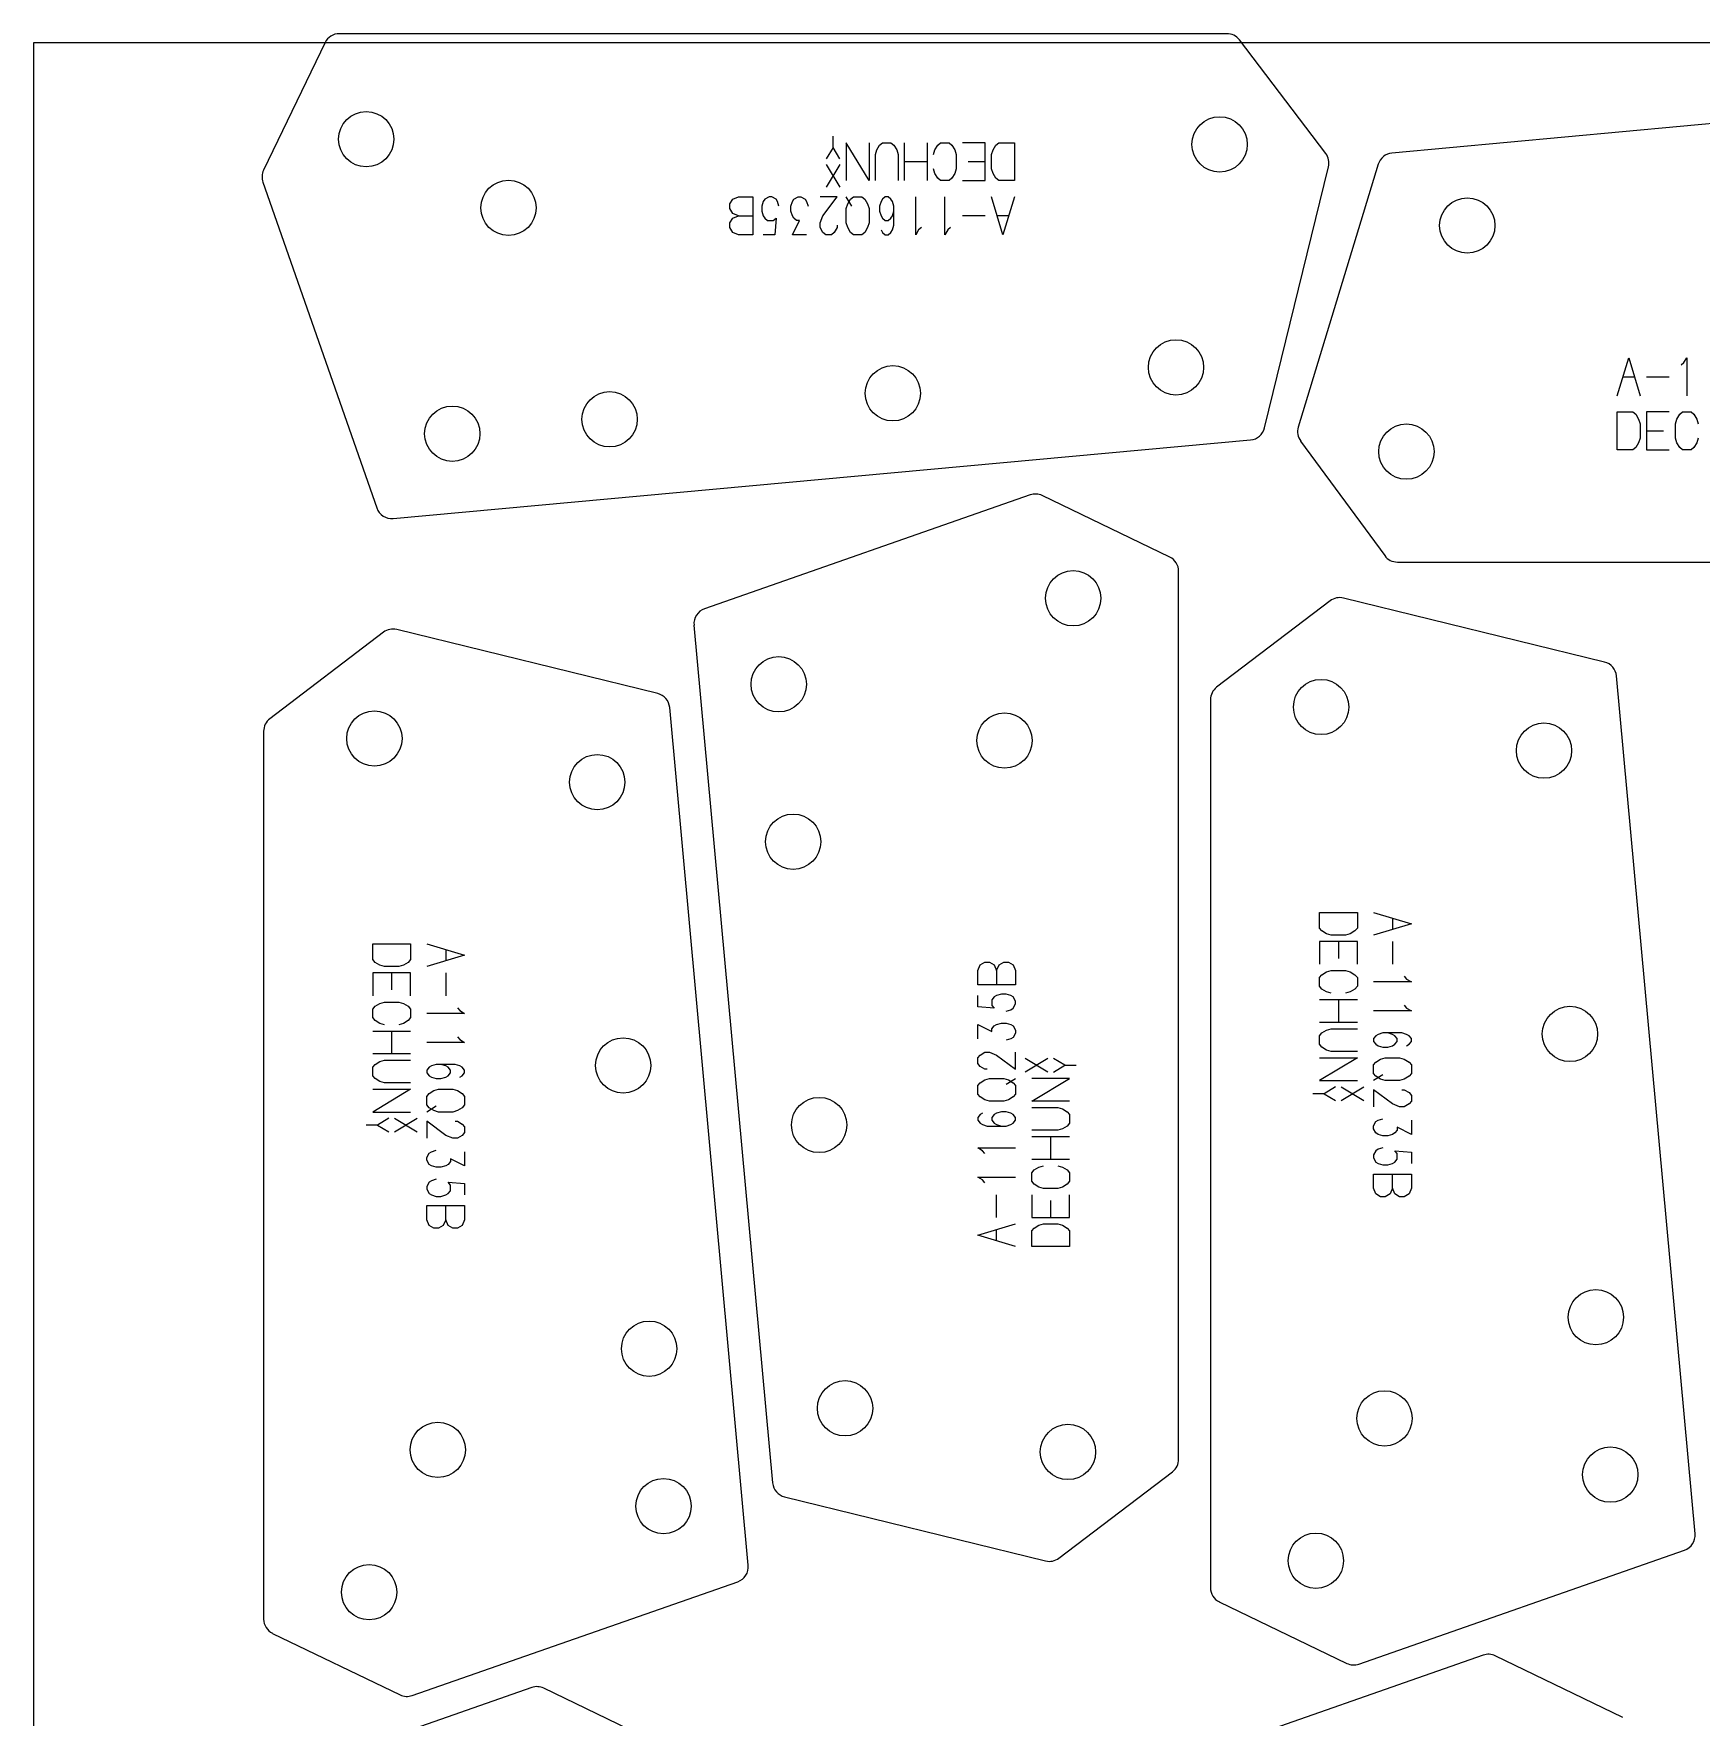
# Model space of a CAD drawing. Header units: millimetres. Extents: x 0 to 2500, y 0 to 1253.
# Drawn here: x 0 to 528, y 720 to 1253 of the extents above; entities that cross this region are included whole.
import ezdxf

# ---------------------------------------------------------------- set-up
doc = ezdxf.new("R2010")
doc.units = ezdxf.units.MM
doc.layers.add('PARTS', color=4, linetype='CONTINUOUS')
doc.layers.add('PLATE', color=2, linetype='CONTINUOUS')

msp = doc.modelspace()

# ---------------------------------------------------------------- linework, layer by layer
at = {"layer": 'PARTS'}
for p, q in [((377.6, 1252.93), (96.73, 1252.93)), ((92.23, 1250.1), (72.77, 1209.77)), ((408.92, 1215.05), (381.58, 1250.96)), ((701.24, 1240.17), (429.86, 1215.14)), ((253.01, 1216.93), (253.01, 1220.53)), ((253.01, 1216.93), (250.85, 1213.33)), ((255.17, 1213.33), (253.01, 1216.93)), ((264.37, 1206.43), (257.17, 1218.43)), ((257.17, 1218.43), (257.17, 1206.43)), ((264.37, 1218.43), (264.37, 1206.43)), ((266.37, 1214.68), (266.82, 1216.18)), ((266.37, 1206.43), (266.37, 1214.68)), ((266.82, 1216.18), (267.72, 1217.68)), ((267.72, 1217.68), (268.62, 1218.43)), ((268.62, 1218.43), (271.32, 1218.43)), ((271.32, 1218.43), (272.22, 1217.68)), ((272.22, 1217.68), (273.12, 1216.18)), ((273.12, 1216.18), (273.57, 1214.68)), ((273.57, 1214.68), (273.57, 1206.43)), ((275.57, 1206.43), (275.57, 1218.43)), ((282.77, 1218.43), (282.77, 1206.43)), ((284.77, 1214.68), (285.22, 1216.18)), ((285.22, 1216.18), (286.12, 1217.68)), ((286.12, 1217.68), (287.02, 1218.43)), ((287.02, 1218.43), (289.72, 1218.43)), ((289.72, 1218.43), (290.62, 1217.68)), ((290.62, 1217.68), (291.52, 1216.18)), ((291.52, 1216.18), (291.97, 1214.68)), ((291.97, 1214.68), (291.97, 1210.18)), ((301.17, 1218.43), (293.97, 1218.43)), ((301.17, 1206.43), (301.17, 1218.43)), ((303.17, 1214.68), (303.62, 1216.18)), ((303.17, 1210.18), (303.17, 1214.68)), ((303.62, 1216.18), (304.52, 1217.68)), ((304.52, 1217.68), (305.42, 1218.43)), ((305.42, 1218.43), (310.37, 1218.43)), ((310.37, 1218.43), (310.37, 1206.43)), ((255.17, 1211.53), (250.85, 1204.33)), ((250.85, 1211.53), (255.17, 1204.33)), ((282.77, 1212.43), (275.57, 1212.43)), ((285.22, 1208.68), (284.77, 1210.18)), ((291.97, 1210.18), (291.52, 1208.68)), ((301.17, 1212.43), (295.77, 1212.43)), ((303.62, 1208.68), (303.17, 1210.18)), ((389.55, 1128.21), (409.8, 1210.83)), ((425.54, 1211.62), (400.22, 1128.47)), ((72.55, 1205.94), (108.58, 1102.89)), ((286.12, 1207.18), (285.22, 1208.68)), ((287.02, 1206.43), (286.12, 1207.18)), ((289.72, 1206.43), (287.02, 1206.43)), ((290.62, 1207.18), (289.72, 1206.43)), ((291.52, 1208.68), (290.62, 1207.18)), ((293.97, 1206.43), (301.17, 1206.43)), ((304.52, 1207.18), (303.62, 1208.68)), ((305.42, 1206.43), (304.52, 1207.18)), ((310.37, 1206.43), (305.42, 1206.43)), ((220.37, 1199.08), (221.27, 1200.58)), ((220.37, 1197.58), (220.37, 1199.08)), ((221.27, 1200.58), (223.07, 1201.33)), ((223.07, 1201.33), (227.57, 1201.33)), ((227.57, 1201.33), (227.57, 1189.33)), ((230.92, 1199.83), (230.47, 1198.33)), ((231.37, 1200.58), (230.92, 1199.83)), ((232.72, 1201.33), (231.37, 1200.58)), ((233.62, 1201.33), (232.72, 1201.33)), ((234.97, 1200.58), (233.62, 1201.33)), ((235.42, 1199.83), (234.97, 1200.58)), ((235.87, 1198.33), (235.42, 1199.83)), ((239.67, 1198.33), (240.12, 1199.83)), ((240.12, 1199.83), (240.57, 1200.58)), ((240.57, 1200.58), (241.92, 1201.33)), ((241.92, 1201.33), (242.82, 1201.33)), ((242.82, 1201.33), (244.17, 1200.58)), ((244.17, 1200.58), (244.62, 1199.83)), ((244.62, 1199.83), (245.07, 1198.33)), ((254.27, 1201.33), (248.87, 1201.33)), ((249.77, 1195.33), (254.27, 1201.33)), ((258.97, 1198.33), (257.17, 1201.33)), ((257.17, 1197.58), (257.62, 1199.08)), ((257.62, 1199.08), (258.52, 1200.58)), ((258.52, 1200.58), (259.42, 1201.33)), ((259.42, 1201.33), (262.12, 1201.33)), ((262.12, 1201.33), (263.02, 1200.58)), ((263.02, 1200.58), (263.92, 1199.08)), ((263.92, 1199.08), (264.37, 1197.58)), ((268.17, 1199.83), (267.72, 1198.33)), ((268.62, 1200.58), (268.17, 1199.83)), ((269.52, 1201.33), (268.62, 1200.58)), ((270.42, 1201.33), (269.52, 1201.33)), ((271.32, 1200.58), (270.42, 1201.33)), ((271.77, 1199.83), (271.32, 1200.58)), ((272.22, 1198.33), (271.77, 1199.83)), ((279.17, 1189.33), (279.17, 1201.33)), ((288.37, 1189.33), (288.37, 1201.33)), ((306.77, 1189.33), (303.17, 1201.33)), ((310.37, 1201.33), (306.77, 1189.33)), ((221.27, 1196.08), (220.37, 1197.58)), ((220.37, 1193.08), (221.27, 1194.58)), ((223.07, 1195.33), (221.27, 1196.08)), ((221.27, 1194.58), (223.07, 1195.33)), ((223.07, 1195.33), (227.57, 1195.33)), ((230.47, 1198.33), (230.47, 1196.83)), ((230.47, 1196.83), (230.92, 1195.33)), ((230.92, 1195.33), (231.37, 1194.58)), ((231.37, 1194.58), (232.27, 1193.83)), ((232.27, 1193.83), (234.07, 1193.83)), ((234.07, 1193.83), (234.97, 1194.58)), ((234.97, 1194.58), (234.52, 1189.33)), ((239.67, 1196.83), (239.67, 1198.33)), ((240.12, 1195.33), (239.67, 1196.83)), ((240.57, 1194.58), (240.12, 1195.33)), ((240.12, 1189.33), (242.37, 1193.83)), ((241.47, 1193.83), (240.57, 1194.58)), ((242.37, 1193.83), (241.47, 1193.83)), ((248.87, 1193.08), (249.77, 1195.33)), ((257.17, 1193.08), (257.17, 1197.58)), ((264.37, 1197.58), (264.37, 1193.08)), ((267.72, 1198.33), (267.72, 1196.83)), ((267.72, 1196.83), (268.17, 1195.33)), ((268.17, 1195.33), (268.62, 1194.58)), ((268.62, 1194.58), (269.52, 1193.83)), ((269.52, 1193.83), (270.42, 1193.83)), ((270.42, 1193.83), (271.32, 1194.58)), ((271.32, 1194.58), (271.77, 1195.33)), ((271.77, 1195.33), (272.22, 1196.83)), ((272.22, 1192.33), (272.22, 1198.33)), ((301.17, 1195.33), (293.97, 1195.33)), ((308.57, 1195.33), (304.97, 1195.33)), ((220.37, 1191.58), (220.37, 1193.08)), ((221.27, 1190.08), (220.37, 1191.58)), ((223.07, 1189.33), (221.27, 1190.08)), ((227.57, 1189.33), (223.07, 1189.33)), ((234.52, 1189.33), (230.92, 1189.33)), ((244.62, 1189.33), (240.12, 1189.33)), ((248.87, 1191.58), (248.87, 1193.08)), ((249.77, 1190.08), (248.87, 1191.58)), ((250.67, 1189.33), (249.77, 1190.08)), ((252.47, 1189.33), (250.67, 1189.33)), ((253.37, 1190.08), (252.47, 1189.33)), ((254.27, 1191.58), (253.37, 1190.08)), ((254.27, 1192.33), (254.27, 1191.58)), ((257.62, 1191.58), (257.17, 1193.08)), ((258.52, 1190.08), (257.62, 1191.58)), ((259.42, 1189.33), (258.52, 1190.08)), ((262.12, 1189.33), (259.42, 1189.33)), ((263.02, 1190.08), (262.12, 1189.33)), ((263.92, 1191.58), (263.02, 1190.08)), ((264.37, 1193.08), (263.92, 1191.58)), ((268.17, 1190.83), (268.62, 1190.08)), ((268.62, 1190.08), (269.52, 1189.33)), ((269.52, 1189.33), (270.42, 1189.33)), ((270.42, 1189.33), (271.32, 1190.08)), ((271.32, 1190.08), (271.77, 1190.83)), ((271.77, 1190.83), (272.22, 1192.33)), ((280.07, 1190.83), (279.17, 1189.33)), ((280.97, 1191.58), (280.07, 1190.83)), ((289.27, 1190.83), (288.37, 1189.33)), ((290.17, 1191.58), (289.27, 1190.83)), ((501.18, 1138.36), (504.78, 1150.36)), ((504.78, 1150.36), (508.38, 1138.36)), ((521.38, 1148.11), (522.28, 1148.86)), ((522.28, 1148.86), (523.18, 1150.36)), ((523.18, 1150.36), (523.18, 1138.36)), ((502.98, 1144.36), (506.58, 1144.36)), ((510.38, 1144.36), (517.58, 1144.36)), ((501.18, 1121.26), (501.18, 1133.26)), ((501.18, 1133.26), (506.13, 1133.26)), ((506.13, 1133.26), (507.03, 1132.51)), ((507.03, 1132.51), (507.93, 1131.01)), ((507.93, 1131.01), (508.38, 1129.51)), ((508.38, 1129.51), (508.38, 1125.01)), ((517.58, 1133.26), (510.38, 1133.26)), ((510.38, 1133.26), (510.38, 1121.26)), ((519.58, 1129.51), (520.03, 1131.01)), ((519.58, 1125.01), (519.58, 1129.51)), ((520.03, 1131.01), (520.93, 1132.51)), ((520.93, 1132.51), (521.83, 1133.26)), ((521.83, 1133.26), (524.53, 1133.26)), ((524.53, 1133.26), (525.43, 1132.51)), ((525.43, 1132.51), (526.33, 1131.01)), ((526.33, 1131.01), (526.78, 1129.51)), ((113.75, 1099.56), (385.15, 1124.42)), ((400.97, 1124.06), (427.57, 1087.8)), ((508.38, 1125.01), (507.93, 1123.51)), ((510.38, 1127.26), (515.78, 1127.26)), ((520.03, 1123.51), (519.58, 1125.01)), ((526.78, 1125.01), (526.33, 1123.51)), ((506.13, 1121.26), (501.18, 1121.26)), ((507.03, 1122.01), (506.13, 1121.26)), ((507.93, 1123.51), (507.03, 1122.01)), ((510.38, 1121.26), (517.58, 1121.26)), ((520.93, 1122.01), (520.03, 1123.51)), ((521.83, 1121.26), (520.93, 1122.01)), ((524.53, 1121.26), (521.83, 1121.26)), ((525.43, 1122.01), (524.53, 1121.26)), ((526.33, 1123.51), (525.43, 1122.01)), ((315.37, 1107.02), (212.31, 1070.99)), ((359.53, 1087.34), (319.19, 1106.8)), ((362.36, 801.96), (362.36, 1082.83)), ((431.6, 1085.76), (712.01, 1085.76)), ((410.29, 1073.5), (374.38, 1046.16)), ((497.13, 1054.12), (414.51, 1074.38)), ((208.98, 1065.82), (233.85, 794.42)), ((110.68, 1063.54), (74.76, 1036.2)), ((197.51, 1044.16), (114.9, 1064.41)), ((525.78, 778.33), (500.92, 1049.72)), ((226.16, 768.37), (201.3, 1039.76)), ((372.41, 1042.18), (372.41, 761.31)), ((72.79, 1032.22), (72.79, 751.35)), ((406.91, 969.99), (406.91, 974.94)), ((406.91, 974.94), (418.91, 974.94)), ((418.91, 974.94), (418.91, 969.99)), ((424.01, 974.94), (436.01, 971.34)), ((407.66, 969.09), (406.91, 969.99)), ((418.91, 969.99), (418.16, 969.09)), ((436.01, 971.34), (424.01, 967.74)), ((430.01, 973.14), (430.01, 969.54)), ((107.29, 960.03), (107.29, 964.98)), ((107.29, 964.98), (119.29, 964.98)), ((119.29, 964.98), (119.29, 960.03)), ((124.39, 964.98), (136.39, 961.38)), ((418.91, 965.74), (406.91, 965.74)), ((406.91, 965.74), (406.91, 958.54)), ((409.16, 968.19), (407.66, 969.09)), ((410.66, 967.74), (409.16, 968.19)), ((415.16, 967.74), (410.66, 967.74)), ((412.91, 965.74), (412.91, 960.34)), ((416.66, 968.19), (415.16, 967.74)), ((418.16, 969.09), (416.66, 968.19)), ((418.91, 958.54), (418.91, 965.74)), ((430.01, 965.74), (430.01, 958.54)), ((108.04, 959.13), (107.29, 960.03)), ((109.54, 958.23), (108.04, 959.13)), ((118.54, 959.13), (117.04, 958.23)), ((119.29, 960.03), (118.54, 959.13)), ((136.39, 961.38), (124.39, 957.78)), ((130.39, 963.18), (130.39, 959.58)), ((299.51, 958.3), (301.01, 959.2)), ((301.01, 959.2), (302.51, 959.2)), ((302.51, 959.2), (304.01, 958.3)), ((305.51, 958.3), (307.01, 959.2)), ((307.01, 959.2), (308.51, 959.2)), ((308.51, 959.2), (310.01, 958.3)), ((119.29, 955.78), (107.29, 955.78)), ((107.29, 955.78), (107.29, 948.58)), ((111.04, 957.78), (109.54, 958.23)), ((115.54, 957.78), (111.04, 957.78)), ((113.29, 955.78), (113.29, 950.38)), ((117.04, 958.23), (115.54, 957.78)), ((119.29, 948.58), (119.29, 955.78)), ((130.39, 955.78), (130.39, 948.58)), ((298.76, 956.5), (299.51, 958.3)), ((298.76, 952), (298.76, 956.5)), ((304.01, 958.3), (304.76, 956.5)), ((304.76, 956.5), (305.51, 958.3)), ((304.76, 956.5), (304.76, 952)), ((310.01, 958.3), (310.76, 956.5)), ((310.76, 956.5), (310.76, 952)), ((406.91, 954.29), (407.66, 955.19)), ((406.91, 951.59), (406.91, 954.29)), ((407.66, 955.19), (409.16, 956.09)), ((409.16, 956.09), (410.66, 956.54)), ((410.66, 956.54), (415.16, 956.54)), ((415.16, 956.54), (416.66, 956.09)), ((416.66, 956.09), (418.16, 955.19)), ((418.16, 955.19), (418.91, 954.29)), ((418.91, 954.29), (418.91, 951.59)), ((433.76, 954.74), (434.51, 953.84)), ((434.51, 953.84), (436.01, 952.94)), ((310.76, 952), (298.76, 952)), ((298.76, 945.05), (298.76, 948.65)), ((304.01, 948.2), (303.26, 947.3)), ((304.76, 948.65), (304.01, 948.2)), ((306.26, 949.1), (304.76, 948.65)), ((307.76, 949.1), (306.26, 949.1)), ((309.26, 948.65), (307.76, 949.1)), ((310.01, 948.2), (309.26, 948.65)), ((310.76, 946.85), (310.01, 948.2)), ((407.66, 950.69), (406.91, 951.59)), ((409.16, 949.79), (407.66, 950.69)), ((410.66, 949.34), (409.16, 949.79)), ((416.66, 949.79), (415.16, 949.34)), ((418.16, 950.69), (416.66, 949.79)), ((418.91, 951.59), (418.16, 950.69)), ((436.01, 952.94), (424.01, 952.94)), ((107.29, 944.33), (108.04, 945.23)), ((107.29, 941.63), (107.29, 944.33)), ((108.04, 945.23), (109.54, 946.13)), ((109.54, 946.13), (111.04, 946.58)), ((111.04, 946.58), (115.54, 946.58)), ((115.54, 946.58), (117.04, 946.13)), ((117.04, 946.13), (118.54, 945.23)), ((118.54, 945.23), (119.29, 944.33)), ((119.29, 944.33), (119.29, 941.63)), ((136.39, 942.98), (124.39, 942.98)), ((134.14, 944.78), (134.89, 943.88)), ((134.89, 943.88), (136.39, 942.98)), ((304.01, 944.6), (298.76, 945.05)), ((303.26, 947.3), (303.26, 945.5)), ((303.26, 945.5), (304.01, 944.6)), ((307.76, 943.7), (309.26, 944.15)), ((309.26, 944.15), (310.01, 944.6)), ((310.01, 944.6), (310.76, 945.95)), ((310.76, 945.95), (310.76, 946.85)), ((406.91, 947.34), (418.91, 947.34)), ((412.91, 947.34), (412.91, 940.14)), ((436.01, 943.74), (424.01, 943.74)), ((433.76, 945.54), (434.51, 944.64)), ((434.51, 944.64), (436.01, 943.74)), ((108.04, 940.73), (107.29, 941.63)), ((109.54, 939.83), (108.04, 940.73)), ((111.04, 939.38), (109.54, 939.83)), ((117.04, 939.83), (115.54, 939.38)), ((118.54, 940.73), (117.04, 939.83)), ((119.29, 941.63), (118.54, 940.73)), ((298.76, 934.95), (298.76, 939.45)), ((298.76, 939.45), (303.26, 937.2)), ((303.26, 938.1), (304.01, 939)), ((303.26, 937.2), (303.26, 938.1)), ((304.01, 939), (304.76, 939.45)), ((304.76, 939.45), (306.26, 939.9)), ((306.26, 939.9), (307.76, 939.9)), ((307.76, 939.9), (309.26, 939.45)), ((309.26, 939.45), (310.01, 939)), ((310.01, 939), (310.76, 937.65)), ((310.76, 937.65), (310.76, 936.75)), ((418.91, 940.14), (406.91, 940.14)), ((407.66, 936.79), (409.16, 937.69)), ((409.16, 937.69), (410.66, 938.14)), ((410.66, 938.14), (418.91, 938.14)), ((107.29, 937.38), (119.29, 937.38)), ((113.29, 937.38), (113.29, 930.18)), ((136.39, 933.78), (124.39, 933.78)), ((134.14, 935.58), (134.89, 934.68)), ((134.89, 934.68), (136.39, 933.78)), ((309.26, 934.95), (307.76, 934.5)), ((310.01, 935.4), (309.26, 934.95)), ((310.76, 936.75), (310.01, 935.4)), ((406.91, 935.89), (407.66, 936.79)), ((406.91, 933.19), (406.91, 935.89)), ((407.66, 932.29), (406.91, 933.19)), ((409.16, 931.39), (407.66, 932.29)), ((424.76, 935.89), (424.01, 934.99)), ((424.01, 934.99), (424.01, 934.09)), ((424.01, 934.09), (424.76, 933.19)), ((425.51, 936.34), (424.76, 935.89)), ((424.76, 933.19), (425.51, 932.74)), ((427.01, 936.79), (425.51, 936.34)), ((425.51, 932.74), (427.01, 932.29)), ((433.01, 936.79), (427.01, 936.79)), ((427.01, 932.29), (428.51, 932.29)), ((430.01, 936.34), (428.51, 936.79)), ((428.51, 932.29), (430.01, 932.74)), ((430.76, 935.89), (430.01, 936.34)), ((430.01, 932.74), (430.76, 933.19)), ((431.51, 934.99), (430.76, 935.89)), ((430.76, 933.19), (431.51, 934.09)), ((431.51, 934.09), (431.51, 934.99)), ((434.51, 936.34), (433.01, 936.79)), ((435.26, 935.89), (434.51, 936.34)), ((434.51, 932.74), (435.26, 933.19)), ((436.01, 934.99), (435.26, 935.89)), ((435.26, 933.19), (436.01, 934.09)), ((436.01, 934.09), (436.01, 934.99)), ((119.29, 930.18), (107.29, 930.18)), ((107.29, 925.93), (108.04, 926.83)), ((108.04, 926.83), (109.54, 927.73)), ((109.54, 927.73), (111.04, 928.18)), ((111.04, 928.18), (119.29, 928.18)), ((127.39, 926.83), (125.89, 926.38)), ((133.39, 926.83), (127.39, 926.83)), ((130.39, 926.38), (128.89, 926.83)), ((134.89, 926.38), (133.39, 926.83)), ((298.76, 928.9), (299.51, 929.8)), ((298.76, 927.1), (298.76, 928.9)), ((299.51, 926.2), (298.76, 927.1)), ((299.51, 929.8), (301.01, 930.7)), ((301.01, 930.7), (302.51, 930.7)), ((302.51, 930.7), (304.76, 929.8)), ((304.76, 929.8), (310.76, 925.3)), ((310.76, 925.3), (310.76, 930.7)), ((320.96, 924.4), (313.76, 928.72)), ((320.96, 928.72), (313.76, 924.4)), ((326.36, 926.56), (322.76, 928.72)), ((406.91, 928.94), (418.91, 928.94)), ((418.91, 928.94), (406.91, 921.74)), ((410.66, 930.94), (409.16, 931.39)), ((418.91, 930.94), (410.66, 930.94)), ((424.01, 926.69), (424.76, 927.59)), ((424.76, 927.59), (426.26, 928.49)), ((426.26, 928.49), (427.76, 928.94)), ((427.76, 928.94), (432.26, 928.94)), ((432.26, 928.94), (433.76, 928.49)), ((433.76, 928.49), (435.26, 927.59)), ((435.26, 927.59), (436.01, 926.69)), ((107.29, 923.23), (107.29, 925.93)), ((108.04, 922.33), (107.29, 923.23)), ((109.54, 921.43), (108.04, 922.33)), ((125.14, 925.93), (124.39, 925.03)), ((124.39, 925.03), (124.39, 924.13)), ((124.39, 924.13), (125.14, 923.23)), ((125.89, 926.38), (125.14, 925.93)), ((125.14, 923.23), (125.89, 922.78)), ((125.89, 922.78), (127.39, 922.33)), ((127.39, 922.33), (128.89, 922.33)), ((128.89, 922.33), (130.39, 922.78)), ((131.14, 925.93), (130.39, 926.38)), ((130.39, 922.78), (131.14, 923.23)), ((131.89, 925.03), (131.14, 925.93)), ((131.14, 923.23), (131.89, 924.13)), ((131.89, 924.13), (131.89, 925.03)), ((135.64, 925.93), (134.89, 926.38)), ((134.89, 922.78), (135.64, 923.23)), ((136.39, 925.03), (135.64, 925.93)), ((135.64, 923.23), (136.39, 924.13)), ((136.39, 924.13), (136.39, 925.03)), ((301.01, 925.3), (299.51, 926.2)), ((299.51, 921.05), (301.01, 921.95)), ((301.76, 925.3), (301.01, 925.3)), ((301.01, 921.95), (302.51, 922.4)), ((302.51, 922.4), (307.01, 922.4)), ((307.01, 922.4), (308.51, 921.95)), ((307.76, 920.6), (310.76, 922.4)), ((308.51, 921.95), (310.01, 921.05)), ((315.86, 915.2), (327.86, 922.4)), ((327.86, 922.4), (315.86, 922.4)), ((322.76, 924.4), (326.36, 926.56)), ((326.36, 926.56), (329.96, 926.56)), ((406.91, 921.74), (418.91, 921.74)), ((424.01, 923.99), (424.01, 926.69)), ((424.76, 923.09), (424.01, 923.99)), ((427.01, 923.54), (424.01, 921.74)), ((426.26, 922.19), (424.76, 923.09)), ((427.76, 921.74), (426.26, 922.19)), ((432.26, 921.74), (427.76, 921.74)), ((433.76, 922.19), (432.26, 921.74)), ((435.26, 923.09), (433.76, 922.19)), ((436.01, 923.99), (435.26, 923.09)), ((436.01, 926.69), (436.01, 923.99)), ((107.29, 918.98), (119.29, 918.98)), ((119.29, 918.98), (107.29, 911.78)), ((111.04, 920.98), (109.54, 921.43)), ((119.29, 920.98), (111.04, 920.98)), ((124.39, 916.73), (125.14, 917.63)), ((124.39, 914.03), (124.39, 916.73)), ((125.14, 917.63), (126.64, 918.53)), ((126.64, 918.53), (128.14, 918.98)), ((128.14, 918.98), (132.64, 918.98)), ((132.64, 918.98), (134.14, 918.53)), ((134.14, 918.53), (135.64, 917.63)), ((135.64, 917.63), (136.39, 916.73)), ((136.39, 916.73), (136.39, 914.03)), ((298.76, 920.15), (299.51, 921.05)), ((298.76, 917.45), (298.76, 920.15)), ((299.51, 916.55), (298.76, 917.45)), ((301.01, 915.65), (299.51, 916.55)), ((310.01, 916.55), (308.51, 915.65)), ((310.01, 921.05), (310.76, 920.15)), ((310.76, 917.45), (310.01, 916.55)), ((310.76, 920.15), (310.76, 917.45)), ((408.41, 917.58), (404.81, 917.58)), ((412.01, 919.74), (408.41, 917.58)), ((408.41, 917.58), (412.01, 915.42)), ((413.81, 919.74), (421.01, 915.42)), ((413.81, 915.42), (421.01, 919.74)), ((430.01, 914.34), (424.01, 918.84)), ((424.01, 918.84), (424.01, 913.44)), ((433.01, 918.84), (433.76, 918.84)), ((433.76, 918.84), (435.26, 917.94)), ((435.26, 917.94), (436.01, 917.04)), ((436.01, 917.04), (436.01, 915.24)), ((107.29, 911.78), (119.29, 911.78)), ((125.14, 913.13), (124.39, 914.03)), ((127.39, 913.58), (124.39, 911.78)), ((126.64, 912.23), (125.14, 913.13)), ((128.14, 911.78), (126.64, 912.23)), ((132.64, 911.78), (128.14, 911.78)), ((134.14, 912.23), (132.64, 911.78)), ((135.64, 913.13), (134.14, 912.23)), ((136.39, 914.03), (135.64, 913.13)), ((299.51, 910.95), (298.76, 910.05)), ((300.26, 911.4), (299.51, 910.95)), ((302.51, 915.2), (301.01, 915.65)), ((307.01, 915.2), (302.51, 915.2)), ((304.01, 910.95), (303.26, 910.05)), ((304.76, 911.4), (304.01, 910.95)), ((306.26, 911.85), (304.76, 911.4)), ((307.76, 911.85), (306.26, 911.85)), ((308.51, 915.65), (307.01, 915.2)), ((309.26, 911.4), (307.76, 911.85)), ((310.01, 910.95), (309.26, 911.4)), ((310.76, 910.05), (310.01, 910.95)), ((327.86, 915.2), (315.86, 915.2)), ((315.86, 913.2), (324.11, 913.2)), ((324.11, 913.2), (325.61, 912.75)), ((325.61, 912.75), (327.11, 911.85)), ((327.11, 911.85), (327.86, 910.95)), ((327.86, 910.95), (327.86, 908.25)), ((432.26, 913.44), (430.01, 914.34)), ((433.76, 913.44), (432.26, 913.44)), ((435.26, 914.34), (433.76, 913.44)), ((436.01, 915.24), (435.26, 914.34)), ((108.79, 907.62), (105.19, 907.62)), ((112.39, 909.78), (108.79, 907.62)), ((108.79, 907.62), (112.39, 905.46)), ((114.19, 909.78), (121.39, 905.46)), ((114.19, 905.46), (121.39, 909.78)), ((130.39, 904.38), (124.39, 908.88)), ((124.39, 908.88), (124.39, 903.48)), ((133.39, 908.88), (134.14, 908.88)), ((134.14, 908.88), (135.64, 907.98)), ((135.64, 907.98), (136.39, 907.08)), ((136.39, 907.08), (136.39, 905.28)), ((298.76, 910.05), (298.76, 909.15)), ((298.76, 909.15), (299.51, 908.25)), ((299.51, 908.25), (300.26, 907.8)), ((300.26, 907.8), (301.76, 907.35)), ((301.76, 907.35), (307.76, 907.35)), ((303.26, 910.05), (303.26, 909.15)), ((303.26, 909.15), (304.01, 908.25)), ((304.01, 908.25), (304.76, 907.8)), ((304.76, 907.8), (306.26, 907.35)), ((307.76, 907.35), (309.26, 907.8)), ((309.26, 907.8), (310.01, 908.25)), ((310.01, 908.25), (310.76, 909.15)), ((310.76, 909.15), (310.76, 910.05)), ((324.11, 906), (315.86, 906)), ((325.61, 906.45), (324.11, 906)), ((327.11, 907.35), (325.61, 906.45)), ((327.86, 908.25), (327.11, 907.35)), ((424.01, 907.39), (424.76, 908.74)), ((424.01, 906.49), (424.01, 907.39)), ((424.76, 905.14), (424.01, 906.49)), ((424.76, 908.74), (425.51, 909.19)), ((425.51, 909.19), (427.01, 909.64)), ((431.51, 906.04), (430.76, 905.14)), ((436.01, 904.69), (431.51, 906.94)), ((431.51, 906.94), (431.51, 906.04)), ((436.01, 909.19), (436.01, 904.69)), ((132.64, 903.48), (130.39, 904.38)), ((134.14, 903.48), (132.64, 903.48)), ((135.64, 904.38), (134.14, 903.48)), ((136.39, 905.28), (135.64, 904.38)), ((300.26, 899.5), (298.76, 900.4)), ((298.76, 900.4), (310.76, 900.4)), ((315.86, 904), (327.86, 904)), ((321.86, 896.8), (321.86, 904)), ((425.51, 904.69), (424.76, 905.14)), ((427.01, 904.24), (425.51, 904.69)), ((427.01, 900.44), (425.51, 899.99)), ((428.51, 904.24), (427.01, 904.24)), ((430.01, 904.69), (428.51, 904.24)), ((430.76, 905.14), (430.01, 904.69)), ((124.39, 897.43), (125.14, 898.78)), ((124.39, 896.53), (124.39, 897.43)), ((125.14, 895.18), (124.39, 896.53)), ((125.14, 898.78), (125.89, 899.23)), ((125.89, 894.73), (125.14, 895.18)), ((125.89, 899.23), (127.39, 899.68)), ((131.14, 895.18), (130.39, 894.73)), ((131.89, 896.08), (131.14, 895.18)), ((136.39, 894.73), (131.89, 896.98)), ((131.89, 896.98), (131.89, 896.08)), ((136.39, 899.23), (136.39, 894.73)), ((301.01, 898.6), (300.26, 899.5)), ((327.86, 896.8), (315.86, 896.8)), ((424.76, 899.54), (424.01, 898.19)), ((424.01, 898.19), (424.01, 897.29)), ((424.01, 897.29), (424.76, 895.94)), ((425.51, 899.99), (424.76, 899.54)), ((424.76, 895.94), (425.51, 895.49)), ((425.51, 895.49), (427.01, 895.04)), ((427.01, 895.04), (428.51, 895.04)), ((428.51, 895.04), (430.01, 895.49)), ((430.01, 895.49), (430.76, 895.94)), ((431.51, 898.64), (430.76, 899.54)), ((430.76, 899.54), (436.01, 899.09)), ((430.76, 895.94), (431.51, 896.84)), ((431.51, 896.84), (431.51, 898.64)), ((436.01, 899.09), (436.01, 895.49)), ((125.14, 889.58), (124.39, 888.23)), ((125.89, 890.03), (125.14, 889.58)), ((127.39, 894.28), (125.89, 894.73)), ((127.39, 890.48), (125.89, 890.03)), ((128.89, 894.28), (127.39, 894.28)), ((130.39, 894.73), (128.89, 894.28)), ((131.89, 888.68), (131.14, 889.58)), ((131.14, 889.58), (136.39, 889.13)), ((300.26, 890.3), (298.76, 891.2)), ((298.76, 891.2), (310.76, 891.2)), ((301.01, 889.4), (300.26, 890.3)), ((315.86, 892.55), (316.61, 893.45)), ((315.86, 889.85), (315.86, 892.55)), ((316.61, 888.95), (315.86, 889.85)), ((316.61, 893.45), (318.11, 894.35)), ((318.11, 894.35), (319.61, 894.8)), ((324.11, 894.8), (325.61, 894.35)), ((325.61, 894.35), (327.11, 893.45)), ((327.11, 893.45), (327.86, 892.55)), ((327.86, 889.85), (327.11, 888.95)), ((327.86, 892.55), (327.86, 889.85)), ((424.01, 892.14), (436.01, 892.14)), ((424.01, 887.64), (424.01, 892.14)), ((430.01, 887.64), (430.01, 892.14)), ((436.01, 892.14), (436.01, 887.64)), ((124.39, 888.23), (124.39, 887.33)), ((124.39, 887.33), (125.14, 885.98)), ((125.14, 885.98), (125.89, 885.53)), ((125.89, 885.53), (127.39, 885.08)), ((127.39, 885.08), (128.89, 885.08)), ((128.89, 885.08), (130.39, 885.53)), ((130.39, 885.53), (131.14, 885.98)), ((131.14, 885.98), (131.89, 886.88)), ((131.89, 886.88), (131.89, 888.68)), ((136.39, 889.13), (136.39, 885.53)), ((304.76, 878.4), (304.76, 885.6)), ((315.86, 885.6), (315.86, 878.4)), ((318.11, 888.05), (316.61, 888.95)), ((319.61, 887.6), (318.11, 888.05)), ((324.11, 887.6), (319.61, 887.6)), ((325.61, 888.05), (324.11, 887.6)), ((327.11, 888.95), (325.61, 888.05)), ((327.86, 878.4), (327.86, 885.6)), ((424.76, 885.84), (424.01, 887.64)), ((426.26, 884.94), (424.76, 885.84)), ((427.76, 884.94), (426.26, 884.94)), ((429.26, 885.84), (427.76, 884.94)), ((430.01, 887.64), (429.26, 885.84)), ((430.76, 885.84), (430.01, 887.64)), ((432.26, 884.94), (430.76, 885.84)), ((433.76, 884.94), (432.26, 884.94)), ((435.26, 885.84), (433.76, 884.94)), ((436.01, 887.64), (435.26, 885.84)), ((124.39, 882.18), (136.39, 882.18)), ((124.39, 877.68), (124.39, 882.18)), ((130.39, 877.68), (130.39, 882.18)), ((136.39, 882.18), (136.39, 877.68)), ((321.86, 878.4), (321.86, 883.8)), ((125.14, 875.88), (124.39, 877.68)), ((126.64, 874.98), (125.14, 875.88)), ((128.14, 874.98), (126.64, 874.98)), ((129.64, 875.88), (128.14, 874.98)), ((130.39, 877.68), (129.64, 875.88)), ((131.14, 875.88), (130.39, 877.68)), ((132.64, 874.98), (131.14, 875.88)), ((134.14, 874.98), (132.64, 874.98)), ((135.64, 875.88), (134.14, 874.98)), ((136.39, 877.68), (135.64, 875.88)), ((298.76, 872.8), (310.76, 876.4)), ((304.76, 871), (304.76, 874.6)), ((315.86, 878.4), (327.86, 878.4)), ((315.86, 874.15), (316.61, 875.05)), ((315.86, 869.2), (315.86, 874.15)), ((316.61, 875.05), (318.11, 875.95)), ((318.11, 875.95), (319.61, 876.4)), ((319.61, 876.4), (324.11, 876.4)), ((324.11, 876.4), (325.61, 875.95)), ((325.61, 875.95), (327.11, 875.05)), ((327.11, 875.05), (327.86, 874.15)), ((327.86, 874.15), (327.86, 869.2)), ((310.76, 869.2), (298.76, 872.8)), ((327.86, 869.2), (315.86, 869.2)), ((324.47, 770.65), (360.39, 797.99)), ((237.63, 790.02), (320.25, 769.77)), ((419.4, 737.13), (522.45, 773.15)), ((119.78, 727.17), (222.84, 763.19)), ((375.23, 756.81), (415.57, 737.34)), ((75.62, 746.84), (115.96, 727.38)), ((458.74, 739.95), (355.69, 703.93)), ((502.9, 720.27), (462.56, 739.73)), ((157.61, 729.7), (54.56, 693.67)), ((201.77, 710.02), (161.43, 729.48))]:
    msp.add_line(p, q, dxfattribs=at)
for centre in [(105.25, 1219.55), (375.33, 1217.9), (150.28, 1197.83), (453.71, 1192.24), (361.52, 1147.36), (271.9, 1139.15), (132.48, 1126.38), (182.27, 1130.94), (434.44, 1120.7), (328.98, 1074.32), (235.8, 1047.09), (407.44, 1039.91), (107.83, 1029.95), (307.25, 1029.29), (477.98, 1026.1), (178.36, 1016.14), (240.37, 997.3), (486.19, 936.47), (186.57, 926.51), (248.58, 907.67), (494.4, 846.85), (194.78, 836.89), (256.79, 818.05), (427.51, 814.86), (127.9, 804.89), (327.32, 804.24), (498.96, 797.06), (199.34, 787.09), (405.79, 769.82), (106.17, 759.86)]:
    msp.add_circle(centre, 8.75, dxfattribs=at)
for centre, start, end in [((96.73, 1247.93), 450, 514.2448), ((377.6, 1247.93), 397.2816, 450), ((404.94, 1212.02), 346.2261, 397.2816), ((430.32, 1210.16), 95.2691, 163.0657), ((77.27, 1207.59), 514.2448, 199.2683), ((384.69, 1129.4), 275.2341, 346.2261), ((405.01, 1127.01), 163.0657, 216.2584), ((113.3, 1104.54), 199.2684, 275.2343), ((317.02, 1102.3), 424.2448, 109.2683), ((357.36, 1082.83), 360, 424.2448), ((431.6, 1090.76), 216.2584, 270), ((213.96, 1066.27), 109.2684, 185.2343), ((413.32, 1069.52), 76.2261, 127.2816), ((113.7, 1059.56), 76.2261, 127.2816), ((495.94, 1049.27), 5.2341, 76.2261), ((196.32, 1039.3), 5.2341, 76.2261), ((377.41, 1042.18), 127.2816, 180), ((77.79, 1032.22), 127.2816, 180), ((357.36, 801.96), 307.2816, 360), ((238.83, 794.88), 185.2341, 256.2261), ((520.8, 777.87), -70.7316, 5.2343), ((221.19, 767.91), -70.7316, 5.2343), ((321.44, 774.62), 256.2261, 307.2816), ((377.41, 761.31), 180, 244.2448), ((77.79, 751.35), 180, 244.2448), ((417.75, 741.85), 244.2448, -70.7317), ((460.39, 735.23), 424.2448, 109.2683), ((159.26, 724.98), 424.2448, 109.2683), ((118.13, 731.89), 244.2448, -70.7317)]:
    msp.add_arc(centre, 5, start, end, dxfattribs=at)
at = {"layer": 'PLATE'}
for p, q in [((2500, 1250), (0, 1250)), ((0, 1250), (0, 0))]:
    msp.add_line(p, q, dxfattribs=at)

doc.saveas('drawing.dxf')
